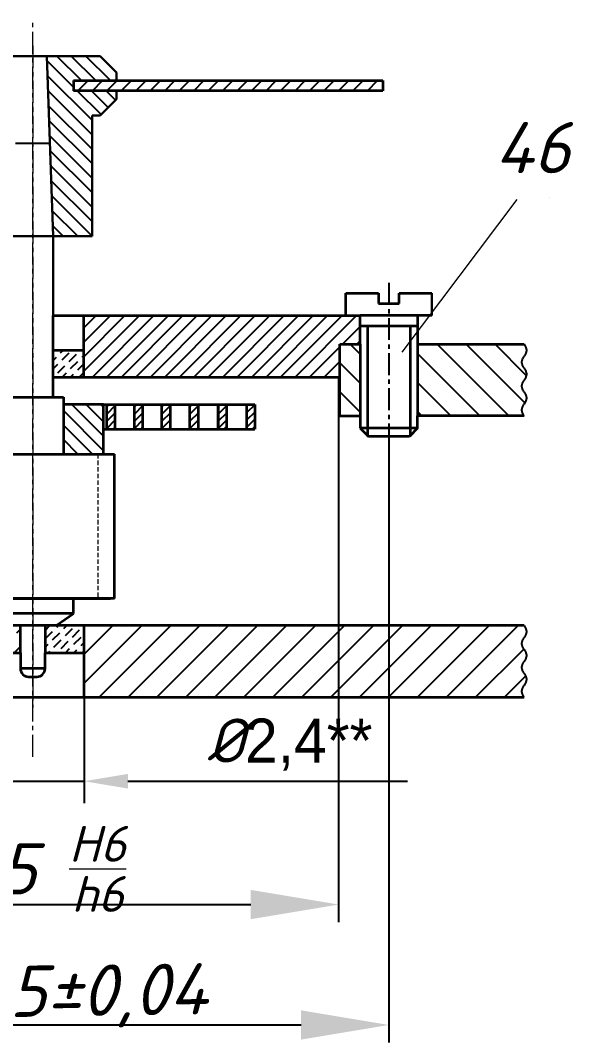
# Model space of a CAD drawing. Extents: x 1996 to 2593, y 74 to 494.
# Drawn here: x 2065.7 to 2097.2, y 195.7 to 253.9 of the extents above; entities that cross this region are included whole.
import ezdxf

# ---------------------------------------------------------------- set-up
doc = ezdxf.new("R2010")
doc.units = 0
doc.header["$MEASUREMENT"] = 0
for name, pattern in [('CENTER', [2, 1.25, -0.25, 0.25, -0.25]), ('HIDDEN', [0.375, 0.25, -0.125]), ('THIN', [0]), ('WAVES', [0])]:
    doc.linetypes.add(name, pattern=pattern)
doc.layers.get('0').update_dxf_attribs({"linetype": 'CONTINUOUS'})
doc.layers.get('DEFPOINTS').update_dxf_attribs({"linetype": 'CONTINUOUS'})
doc.layers.add('ОСНОВНОЙ', color=7, linetype='CONTINUOUS')
doc.dimstyles.get("Standard").update_dxf_attribs({"dimtxt": 3, "dimasz": 3, "dimexe": 2.5, "dimexo": 2.5, "dimgap": 1.5, "dimtad": 0, "dimtih": 1, "dimtoh": 1, "dimdec": 4, "dimzin": 0, "dimdsep": 46, "dimtxsty": 'Standard', "dimcen": -3, "dimdle": 1.25, "dimadec": 0, "dimazin": 0, "dimtfac": 0.75, "dimtdec": 4, "dimtofl": 0, "dimtmove": 0, "dimatfit": 3, "dimfxl": 1, "dimtvp": 1.5, "dimtolj": 1, "dimtzin": 0, "dimarcsym": 0})

# ---------------------------------------------------------------- blocks, each defined once
blk = doc.blocks.new('*D2')
at = {"color": 0, "lineweight": -2, "transparency": 16777216}
for p, q in [((2048.918, 233.564), (2048.918, 202.55)), ((2083.801, 233.564), (2083.801, 202.55)), ((2053.918, 203.55), (2078.801, 203.55))]:
    blk.add_line(p, q, dxfattribs=at)
at = {"color": 0, "transparency": 16777216}
for points in [[(2053.918, 204.383), (2053.918, 202.716), (2048.918, 203.55)], [(2078.801, 204.383), (2078.801, 202.716), (2083.801, 203.55)]]:
    blk.add_solid(points, dxfattribs=at)
at = {"layer": 'DEFPOINTS', "color": 0, "transparency": 16777216}
for p in [(2048.918, 233.564), (2083.801, 233.564), (2083.801, 203.55)]:
    blk.add_point(p, dxfattribs=at)
at = {"color": 0, "lineweight": 15, "transparency": 16777216, "insert": (2066.36, 206.14), "char_height": 5, "attachment_point": 5}
blk.add_mtext('\\A1;  ', dxfattribs=at)
blk = doc.blocks.new('*D3')
at = {"color": 0, "lineweight": -2, "transparency": 16777216}
for p, q in [((2046.122, 230.651), (2046.122, 195.697)), ((2086.666, 230.651), (2086.666, 195.697)), ((2051.122, 196.697), (2081.666, 196.697))]:
    blk.add_line(p, q, dxfattribs=at)
at = {"color": 0, "transparency": 16777216}
for points in [[(2051.122, 197.531), (2051.122, 195.864), (2046.122, 196.697)], [(2081.666, 197.531), (2081.666, 195.864), (2086.666, 196.697)]]:
    blk.add_solid(points, dxfattribs=at)
at = {"layer": 'DEFPOINTS', "color": 0, "transparency": 16777216}
for p in [(2046.122, 230.651), (2086.666, 230.651), (2086.666, 196.697)]:
    blk.add_point(p, dxfattribs=at)
blk = doc.blocks.new('*D10')
at = {"color": 0, "lineweight": -2, "transparency": 16777216}
for p, q in [((2063.481, 218.799), (2063.481, 209.316)), ((2069.315, 218.799), (2069.315, 209.316)), ((2060.981, 210.566), (2058.481, 210.566)), ((2063.481, 210.566), (2069.315, 210.566)), ((2071.815, 210.566), (2087.731, 210.566))]:
    blk.add_line(p, q, dxfattribs=at)
at = {"color": 0, "transparency": 16777216}
for points in [[(2060.981, 210.983), (2060.981, 210.15), (2063.481, 210.566)], [(2071.815, 210.983), (2071.815, 210.15), (2069.315, 210.566)]]:
    blk.add_solid(points, dxfattribs=at)
at = {"layer": 'DEFPOINTS', "color": 0, "transparency": 16777216}
for p in [(2063.481, 219.424), (2069.315, 219.424), (2069.315, 210.566)]:
    blk.add_point(p, dxfattribs=at)
at = {"color": 0, "transparency": 16777216, "insert": (2081.023, 212.65), "char_height": 2.5, "attachment_point": 5}
blk.add_mtext('\\A1;{\\fISOCPEUR|b0|i1|c204|p34;\\C0;%%C}2,4**', dxfattribs=at)

msp = doc.modelspace()

# ---------------------------------------------------------------- linework, layer by layer
at = {"lineweight": 15}
msp.add_line((2087.41191, 234.98373), (2093.96111, 243.65812), dxfattribs=at)
at = {"layer": 'ОСНОВНОЙ', "color": 0, "linetype": 'CENTER', "lineweight": 15}
msp.add_line((2066.39391, 211.96403), (2066.39391, 253.85548), dxfattribs=at)
at = {"layer": 'ОСНОВНОЙ', "color": 7, "linetype": 'CENTER', "lineweight": 15}
msp.add_line((2066.39391, 252.41409), (2066.39391, 214.75956), dxfattribs=at)
at = {"layer": 'ОСНОВНОЙ', "color": 7, "linetype": 'Continuous', "lineweight": 30}
for p, q in [((2062.54923, 251.83157), (2070.23858, 251.83157)), ((2067.55896, 241.57909), (2067.20094, 251.83157)), ((2070.23858, 251.83157), (2071.17063, 250.89952)), ((2071.17063, 250.89952), (2071.17063, 250.4335)), ((2071.17063, 249.85098), (2071.17063, 249.38495)), ((2071.17063, 249.38495), (2070.23858, 248.45291)), ((2070.23858, 248.45291), (2069.77256, 248.45291)), ((2069.77256, 241.57909), (2069.77256, 248.45291)), ((2063.01525, 241.57909), (2069.77256, 241.57909)), ((2067.55896, 237.05869), (2067.55896, 241.57909)), ((2089.11246, 238.34024), (2089.11246, 237.05869))]:
    msp.add_line(p, q, dxfattribs=at)
at = {"layer": 'ОСНОВНОЙ', "color": 7, "linetype": 'Continuous'}
for p, q in [((2069.16521, 250.4335), (2067.76714, 251.83157)), ((2069.98902, 250.4335), (2068.59096, 251.83157)), ((2070.81284, 250.4335), (2069.41478, 251.83157)), ((2068.72401, 250.05088), (2067.21026, 251.56463)), ((2069.77256, 248.17851), (2067.24007, 250.71101)), ((2068.9653, 249.85098), (2069.54782, 250.4335)), ((2069.78911, 249.85098), (2070.37164, 250.4335)), ((2070.61293, 249.85098), (2071.19546, 250.4335)), ((2071.43675, 249.85098), (2072.01928, 250.4335)), ((2072.26057, 249.85098), (2072.84309, 250.4335)), ((2073.08438, 249.85098), (2073.66691, 250.4335)), ((2073.9082, 249.85098), (2074.49073, 250.4335)), ((2074.73202, 249.85098), (2075.31455, 250.4335)), ((2075.55584, 249.85098), (2076.13836, 250.4335)), ((2076.37965, 249.85098), (2076.96218, 250.4335)), ((2077.20347, 249.85098), (2077.786, 250.4335)), ((2078.02729, 249.85098), (2078.60982, 250.4335)), ((2078.85111, 249.85098), (2079.43363, 250.4335)), ((2079.67492, 249.85098), (2080.25745, 250.4335)), ((2080.49874, 249.85098), (2081.08127, 250.4335)), ((2081.32256, 249.85098), (2081.90509, 250.4335)), ((2082.14638, 249.85098), (2082.7289, 250.4335)), ((2082.97019, 249.85098), (2083.55272, 250.4335)), ((2083.79401, 249.85098), (2084.37654, 250.4335)), ((2084.61783, 249.85098), (2085.20036, 250.4335)), ((2085.44165, 249.85098), (2086.02417, 250.4335)), ((2069.77256, 247.35469), (2067.26988, 249.85738)), ((2070.28028, 248.49461), (2068.92391, 249.85098)), ((2070.69219, 248.90652), (2069.74773, 249.85098)), ((2071.1041, 249.31843), (2070.57155, 249.85098)), ((2086.26546, 249.85098), (2086.31633, 249.90184)), ((2069.77256, 246.53088), (2067.29969, 249.00375)), ((2069.77256, 245.70706), (2067.3295, 248.15013)), ((2069.77256, 244.88324), (2067.3593, 247.2965)), ((2065.41356, 246.86844), (2067.37425, 246.86844)), ((2069.77256, 244.05942), (2067.38911, 246.44287)), ((2069.77256, 243.23561), (2067.41892, 245.58925)), ((2069.77256, 242.41179), (2067.44873, 244.73562)), ((2069.77256, 241.58797), (2067.47854, 243.88199)), ((2068.95762, 241.57909), (2067.50835, 243.02837)), ((2068.1338, 241.57909), (2067.53816, 242.17474)), ((2069.30654, 236.36912), (2069.99611, 237.05869)), ((2069.30654, 235.5453), (2070.81993, 237.05869)), ((2069.30654, 234.72148), (2071.64374, 237.05869)), ((2069.30654, 233.89767), (2072.46756, 237.05869)), ((2069.79622, 233.56352), (2073.29138, 237.05869)), ((2070.62004, 233.56352), (2074.1152, 237.05869)), ((2071.44385, 233.56352), (2074.93901, 237.05869)), ((2072.26767, 233.56352), (2075.76283, 237.05869)), ((2073.09149, 233.56352), (2076.58665, 237.05869)), ((2073.9153, 233.56352), (2077.41047, 237.05869)), ((2074.73912, 233.56352), (2078.23428, 237.05869)), ((2075.56294, 233.56352), (2079.0581, 237.05869)), ((2076.38676, 233.56352), (2079.88192, 237.05869)), ((2077.21057, 233.56352), (2080.70574, 237.05869)), ((2078.03439, 233.56352), (2081.52955, 237.05869)), ((2078.85821, 233.56352), (2082.35337, 237.05869)), ((2079.68203, 233.56352), (2083.17719, 237.05869)), ((2080.50584, 233.56352), (2084.00101, 237.05869)), ((2081.32966, 233.56352), (2084.82482, 237.05869)), ((2084.01757, 235.42761), (2085.03477, 236.44481)), ((2084.84138, 235.42761), (2085.03477, 235.621)), ((2067.57954, 235.02107), (2067.65986, 235.1014)), ((2067.98452, 234.94075), (2068.14517, 235.1014)), ((2082.15348, 233.56352), (2083.86971, 235.27976)), ((2085.03477, 234.86224), (2084.4694, 235.42761)), ((2093.48999, 231.34992), (2089.4123, 235.42761)), ((2094.39449, 232.09306), (2091.05994, 235.42761)), ((2094.48255, 233.65263), (2092.70757, 235.42761)), ((2067.55896, 234.51519), (2067.7415, 234.69772)), ((2068.06559, 234.53502), (2068.47132, 234.94075)), ((2068.47058, 234.4547), (2068.87631, 234.86043)), ((2068.55164, 234.04897), (2068.95737, 234.4547)), ((2069.2004, 234.69772), (2069.30654, 234.80387)), ((2082.9773, 233.56352), (2083.86971, 234.45594)), ((2085.03477, 233.2146), (2083.86971, 234.37966)), ((2091.84236, 231.34992), (2088.29692, 234.89536)), ((2067.55896, 234.02839), (2067.82256, 234.29199)), ((2067.82182, 233.80594), (2068.22755, 234.21167)), ((2068.0662, 233.56352), (2068.30862, 233.80594)), ((2068.95663, 233.96865), (2069.30654, 234.31856)), ((2069.0383, 233.56352), (2069.30654, 233.83176)), ((2068.55151, 233.56352), (2068.7136, 233.72562)), ((2083.80111, 233.56352), (2083.86971, 233.63212)), ((2090.19472, 231.34992), (2088.29692, 233.24772)), ((2085.03477, 231.56697), (2083.86971, 232.73202)), ((2088.54709, 231.34992), (2088.29692, 231.60009)), ((2067.09294, 219.15038), (2067.36233, 219.41977)), ((2067.76675, 219.33739), (2067.84913, 219.41977)), ((2068.17173, 219.25707), (2068.33444, 219.41977)), ((2068.2528, 218.85134), (2068.65853, 219.25707)), ((2069.30654, 217.77214), (2070.95417, 219.41977)), ((2069.30654, 216.12451), (2072.6018, 219.41977)), ((2070.17175, 215.34208), (2074.24944, 219.41977)), ((2071.81938, 215.34208), (2075.89707, 219.41977)), ((2073.46702, 215.34208), (2077.54471, 219.41977)), ((2075.11465, 215.34208), (2079.19234, 219.41977)), ((2076.76229, 215.34208), (2080.83998, 219.41977)), ((2078.40992, 215.34208), (2082.48761, 219.41977)), ((2080.05756, 215.34208), (2084.13525, 219.41977)), ((2081.70519, 215.34208), (2085.78288, 219.41977)), ((2083.35283, 215.34208), (2087.43052, 219.41977)), ((2085.00046, 215.34208), (2089.07815, 219.41977)), ((2086.6481, 215.34208), (2090.72579, 219.41977)), ((2088.29573, 215.34208), (2092.37342, 219.41977)), ((2089.94337, 215.34208), (2094.02106, 219.41977)), ((2065.49713, 219.01198), (2065.69487, 219.20972)), ((2067.11799, 218.68863), (2067.52372, 219.09436)), ((2067.52298, 218.60831), (2067.92871, 219.01404)), ((2068.65779, 218.77101), (2069.06352, 219.17674)), ((2068.73885, 218.36528), (2069.14458, 218.77101)), ((2065.33915, 217.8819), (2065.69487, 218.23762)), ((2067.09294, 218.17827), (2067.27995, 218.36528)), ((2067.60404, 218.20258), (2068.00977, 218.60831)), ((2068.00903, 218.12226), (2068.41476, 218.52799)), ((2068.25547, 217.8819), (2068.49583, 218.12226)), ((2069.14384, 218.28496), (2069.30654, 218.44767)), ((2067.28336, 217.8819), (2067.36102, 217.95955)), ((2068.74078, 217.8819), (2068.90081, 218.04194)), ((2069.22757, 217.8819), (2069.30654, 217.96087)), ((2091.591, 215.34208), (2094.3376, 218.08867)), ((2093.23864, 215.34208), (2094.44377, 216.54721))]:
    msp.add_line(p, q, dxfattribs=at)
at = {"layer": 'ОСНОВНОЙ', "color": 7, "linetype": 'Continuous', "lineweight": 35}
for p, q in [((2068.72401, 250.4335), (2086.31633, 250.4335)), ((2068.72401, 250.4335), (2068.72401, 249.85098)), ((2086.31633, 250.4335), (2086.31633, 249.85098)), ((2086.31633, 249.85098), (2068.72401, 249.85098)), ((2084.21923, 238.34024), (2086.08332, 238.34024)), ((2084.21923, 237.05869), (2084.21923, 238.34024)), ((2086.08332, 238.34024), (2086.08332, 237.75772)), ((2087.24837, 238.34024), (2089.11246, 238.34024)), ((2087.24837, 237.75772), (2087.24837, 238.34024)), ((2086.08332, 237.75772), (2087.24837, 237.75772)), ((2067.55896, 237.05869), (2085.03477, 237.05869)), ((2067.55896, 233.56352), (2067.55896, 237.05869)), ((2069.30654, 233.56352), (2069.30654, 237.05869)), ((2089.11246, 237.05869), (2085.03477, 237.05869)), ((2085.03477, 235.42761), (2085.03477, 237.05869)), ((2088.29692, 237.05869), (2088.29692, 235.42761)), ((2088.29692, 236.45286), (2085.03477, 236.45286)), ((2067.55896, 235.1014), (2069.30654, 235.1014)), ((2083.86971, 235.42761), (2085.03477, 235.42761)), ((2083.86971, 231.34992), (2083.86971, 235.42761)), ((2085.03477, 235.42761), (2085.03477, 231.34992)), ((2088.29692, 235.42761), (2094.3552, 235.42761)), ((2088.29692, 235.42761), (2088.29692, 231.34992)), ((2067.55896, 232.42177), (2067.55896, 233.56352)), ((2067.55896, 233.56352), (2083.86971, 233.56352)), ((2083.86971, 231.34992), (2085.03477, 231.34992)), ((2085.03477, 231.34992), (2085.03477, 230.65089)), ((2088.29692, 230.65089), (2088.29692, 231.34992)), ((2094.3552, 231.34992), (2088.29692, 231.34992)), ((2085.03477, 230.65089), (2085.50079, 230.18487)), ((2088.29692, 230.65089), (2087.8309, 230.18487)), ((2087.8309, 230.18487), (2085.50079, 230.18487)), ((2061.9667, 220.95764), (2070.82111, 220.95764)), ((2068.72401, 220.1188), (2068.72401, 220.95764)), ((2068.72401, 220.1188), (2064.0638, 220.1188)), ((2067.72569, 219.41977), (2068.72401, 220.1188)), ((2094.3552, 219.41977), (2038.43262, 219.41977)), ((2065.69487, 217.8819), (2065.69487, 219.41977)), ((2067.09294, 219.41977), (2067.09294, 217.8819)), ((2069.30654, 219.41977), (2069.30654, 215.34208)), ((2063.48127, 217.8819), (2065.69487, 217.8819)), ((2065.69487, 217.8819), (2065.69487, 216.97316)), ((2067.09294, 216.97316), (2067.09294, 217.8819)), ((2067.09294, 217.8819), (2069.30654, 217.8819)), ((2066.1609, 216.50714), (2066.62692, 216.50714)), ((2038.43262, 215.34208), (2094.3552, 215.34208))]:
    msp.add_line(p, q, dxfattribs=at)
at = {"layer": 'ОСНОВНОЙ', "color": 7, "lineweight": 15}
msp.add_line((2095.82899, 243.7694), (2095.82899, 243.7694), dxfattribs=at)
at = {"layer": 'ОСНОВНОЙ', "color": 7, "linetype": 'CENTER'}
msp.add_line((2086.66584, 238.92277), (2086.66584, 229.60234), dxfattribs=at)
at = {"layer": 'ОСНОВНОЙ', "color": 7, "linetype": 'THIN', "lineweight": 35}
for p, q in [((2085.45419, 236.45286), (2085.45419, 230.18487)), ((2087.8775, 236.45286), (2087.8775, 230.18487)), ((2088.29692, 230.65089), (2085.03477, 230.65089)), ((2067.09294, 216.97316), (2065.69487, 216.97316))]:
    msp.add_line(p, q, dxfattribs=at)
at = {"layer": 'ОСНОВНОЙ', "color": 7, "linetype": 'WAVES'}
for p, q in [((2094.3552, 235.42761), (2094.37646, 235.39363)), ((2094.37646, 235.39363), (2094.3972, 235.35965)), ((2094.3972, 235.35965), (2094.41691, 235.32567)), ((2094.41691, 235.32567), (2094.43509, 235.29169)), ((2094.43509, 235.29169), (2094.45131, 235.25771)), ((2094.45131, 235.25771), (2094.46516, 235.22373)), ((2094.46516, 235.22373), (2094.47631, 235.18974)), ((2094.47631, 234.98586), (2094.46516, 234.95188)), ((2094.47631, 235.18974), (2094.48447, 235.15576)), ((2094.48447, 235.01984), (2094.47631, 234.98586)), ((2094.48447, 235.15576), (2094.48945, 235.12178)), ((2094.48945, 235.05382), (2094.48447, 235.01984)), ((2094.48945, 235.12178), (2094.49112, 235.0878)), ((2094.49112, 235.0878), (2094.48945, 235.05382)), ((2094.22095, 234.44217), (2094.21928, 234.40819)), ((2094.21928, 234.40819), (2094.22095, 234.37421)), ((2094.22593, 234.47615), (2094.22095, 234.44217)), ((2094.23409, 234.51013), (2094.22593, 234.47615)), ((2094.24524, 234.54411), (2094.23409, 234.51013)), ((2094.25909, 234.57809), (2094.24524, 234.54411)), ((2094.27531, 234.61207), (2094.25909, 234.57809)), ((2094.29349, 234.64605), (2094.27531, 234.61207)), ((2094.3132, 234.68003), (2094.29349, 234.64605)), ((2094.33394, 234.71401), (2094.3132, 234.68003)), ((2094.3552, 234.748), (2094.33394, 234.71401)), ((2094.37646, 234.78198), (2094.3552, 234.748)), ((2094.3972, 234.81596), (2094.37646, 234.78198)), ((2094.41691, 234.84994), (2094.3972, 234.81596)), ((2094.43509, 234.88392), (2094.41691, 234.84994)), ((2094.45131, 234.9179), (2094.43509, 234.88392)), ((2094.46516, 234.95188), (2094.45131, 234.9179)), ((2094.22095, 234.37421), (2094.22593, 234.34023)), ((2094.22593, 234.34023), (2094.23409, 234.30625)), ((2094.23409, 234.30625), (2094.24524, 234.27227)), ((2094.24524, 234.27227), (2094.25909, 234.23828)), ((2094.25909, 234.23828), (2094.27531, 234.2043)), ((2094.27531, 234.2043), (2094.29349, 234.17032)), ((2094.29349, 234.17032), (2094.3132, 234.13634)), ((2094.3132, 234.13634), (2094.33394, 234.10236)), ((2094.33394, 234.10236), (2094.3552, 234.06838)), ((2094.3552, 234.06838), (2094.37646, 234.0344)), ((2094.37646, 234.0344), (2094.3972, 234.00042)), ((2094.3972, 234.00042), (2094.41691, 233.96644)), ((2094.41691, 233.96644), (2094.43509, 233.93246)), ((2094.43509, 233.93246), (2094.45131, 233.89848)), ((2094.45131, 233.89848), (2094.46516, 233.8645)), ((2094.46516, 233.8645), (2094.47631, 233.83052)), ((2094.47631, 233.83052), (2094.48447, 233.79653)), ((2094.48447, 233.79653), (2094.48945, 233.76255)), ((2094.25909, 233.21886), (2094.24524, 233.18488)), ((2094.27531, 233.25284), (2094.25909, 233.21886)), ((2094.29349, 233.28682), (2094.27531, 233.25284)), ((2094.3132, 233.3208), (2094.29349, 233.28682)), ((2094.33394, 233.35479), (2094.3132, 233.3208)), ((2094.3552, 233.38877), (2094.33394, 233.35479)), ((2094.37646, 233.42275), (2094.3552, 233.38877)), ((2094.3972, 233.45673), (2094.37646, 233.42275)), ((2094.41691, 233.49071), (2094.3972, 233.45673)), ((2094.43509, 233.52469), (2094.41691, 233.49071)), ((2094.45131, 233.55867), (2094.43509, 233.52469)), ((2094.46516, 233.59265), (2094.45131, 233.55867)), ((2094.47631, 233.62663), (2094.46516, 233.59265)), ((2094.48447, 233.66061), (2094.47631, 233.62663)), ((2094.48945, 233.69459), (2094.48447, 233.66061)), ((2094.48945, 233.76255), (2094.49112, 233.72857)), ((2094.49112, 233.72857), (2094.48945, 233.69459)), ((2094.22095, 233.08294), (2094.21928, 233.04896)), ((2094.21928, 233.04896), (2094.22095, 233.01498)), ((2094.22593, 233.11692), (2094.22095, 233.08294)), ((2094.22095, 233.01498), (2094.22593, 232.981)), ((2094.23409, 233.1509), (2094.22593, 233.11692)), ((2094.22593, 232.981), (2094.23409, 232.94702)), ((2094.24524, 233.18488), (2094.23409, 233.1509)), ((2094.23409, 232.94702), (2094.24524, 232.91304)), ((2094.24524, 232.91304), (2094.25909, 232.87905)), ((2094.25909, 232.87905), (2094.27531, 232.84507)), ((2094.27531, 232.84507), (2094.29349, 232.81109)), ((2094.29349, 232.81109), (2094.3132, 232.77711)), ((2094.3132, 232.77711), (2094.33394, 232.74313)), ((2094.33394, 232.74313), (2094.3552, 232.70915)), ((2094.3552, 232.70915), (2094.37646, 232.67517)), ((2094.37646, 232.67517), (2094.3972, 232.64119)), ((2094.3972, 232.64119), (2094.41691, 232.60721)), ((2094.37646, 232.06352), (2094.3552, 232.02954)), ((2094.3972, 232.0975), (2094.37646, 232.06352)), ((2094.41691, 232.13148), (2094.3972, 232.0975)), ((2094.41691, 232.60721), (2094.43509, 232.57323)), ((2094.43509, 232.16546), (2094.41691, 232.13148)), ((2094.43509, 232.57323), (2094.45131, 232.53925)), ((2094.45131, 232.19944), (2094.43509, 232.16546)), ((2094.45131, 232.53925), (2094.46516, 232.50527)), ((2094.46516, 232.23342), (2094.45131, 232.19944)), ((2094.46516, 232.50527), (2094.47631, 232.47129)), ((2094.47631, 232.2674), (2094.46516, 232.23342)), ((2094.47631, 232.47129), (2094.48447, 232.43731)), ((2094.48447, 232.30138), (2094.47631, 232.2674)), ((2094.48447, 232.43731), (2094.48945, 232.40332)), ((2094.48945, 232.33536), (2094.48447, 232.30138)), ((2094.48945, 232.40332), (2094.49112, 232.36934)), ((2094.49112, 232.36934), (2094.48945, 232.33536)), ((2094.22095, 231.72371), (2094.21928, 231.68973)), ((2094.21928, 231.68973), (2094.22095, 231.65575)), ((2094.22593, 231.75769), (2094.22095, 231.72371)), ((2094.22095, 231.65575), (2094.22593, 231.62177)), ((2094.23409, 231.79167), (2094.22593, 231.75769)), ((2094.22593, 231.62177), (2094.23409, 231.58779)), ((2094.24524, 231.82565), (2094.23409, 231.79167)), ((2094.23409, 231.58779), (2094.24524, 231.55381)), ((2094.25909, 231.85963), (2094.24524, 231.82565)), ((2094.24524, 231.55381), (2094.25909, 231.51983)), ((2094.27531, 231.89361), (2094.25909, 231.85963)), ((2094.25909, 231.51983), (2094.27531, 231.48584)), ((2094.29349, 231.92759), (2094.27531, 231.89361)), ((2094.27531, 231.48584), (2094.29349, 231.45186)), ((2094.3132, 231.96157), (2094.29349, 231.92759)), ((2094.33394, 231.99556), (2094.3132, 231.96157)), ((2094.3552, 232.02954), (2094.33394, 231.99556)), ((2094.29349, 231.45186), (2094.3132, 231.41788)), ((2094.3132, 231.41788), (2094.33394, 231.3839)), ((2094.33394, 231.3839), (2094.3552, 231.34992)), ((2094.3552, 219.41977), (2094.37646, 219.38579)), ((2094.37646, 219.38579), (2094.3972, 219.35181)), ((2094.3972, 219.35181), (2094.41691, 219.31783)), ((2094.41691, 219.31783), (2094.43509, 219.28385)), ((2094.43509, 219.28385), (2094.45131, 219.24987)), ((2094.33394, 218.70617), (2094.3132, 218.67219)), ((2094.3552, 218.74016), (2094.33394, 218.70617)), ((2094.37646, 218.77414), (2094.3552, 218.74016)), ((2094.3972, 218.80812), (2094.37646, 218.77414)), ((2094.41691, 218.8421), (2094.3972, 218.80812)), ((2094.43509, 218.87608), (2094.41691, 218.8421)), ((2094.45131, 218.91006), (2094.43509, 218.87608)), ((2094.45131, 219.24987), (2094.46516, 219.21589)), ((2094.46516, 218.94404), (2094.45131, 218.91006)), ((2094.46516, 219.21589), (2094.47631, 219.18191)), ((2094.47631, 218.97802), (2094.46516, 218.94404)), ((2094.47631, 219.18191), (2094.48447, 219.14792)), ((2094.48447, 219.012), (2094.47631, 218.97802)), ((2094.48447, 219.14792), (2094.48945, 219.11394)), ((2094.48945, 219.04598), (2094.48447, 219.012)), ((2094.48945, 219.11394), (2094.49112, 219.07996)), ((2094.49112, 219.07996), (2094.48945, 219.04598)), ((2094.22095, 218.43433), (2094.21928, 218.40035)), ((2094.21928, 218.40035), (2094.22095, 218.36637)), ((2094.22593, 218.46831), (2094.22095, 218.43433)), ((2094.22095, 218.36637), (2094.22593, 218.33239)), ((2094.23409, 218.50229), (2094.22593, 218.46831)), ((2094.22593, 218.33239), (2094.23409, 218.29841)), ((2094.24524, 218.53627), (2094.23409, 218.50229)), ((2094.23409, 218.29841), (2094.24524, 218.26443)), ((2094.25909, 218.57025), (2094.24524, 218.53627)), ((2094.24524, 218.26443), (2094.25909, 218.23044)), ((2094.27531, 218.60423), (2094.25909, 218.57025)), ((2094.25909, 218.23044), (2094.27531, 218.19646)), ((2094.29349, 218.63821), (2094.27531, 218.60423)), ((2094.27531, 218.19646), (2094.29349, 218.16248)), ((2094.3132, 218.67219), (2094.29349, 218.63821)), ((2094.29349, 218.16248), (2094.3132, 218.1285)), ((2094.3132, 218.1285), (2094.33394, 218.09452)), ((2094.33394, 218.09452), (2094.3552, 218.06054)), ((2094.3552, 218.06054), (2094.37646, 218.02656)), ((2094.37646, 218.02656), (2094.3972, 217.99258)), ((2094.3972, 217.99258), (2094.41691, 217.9586)), ((2094.41691, 217.9586), (2094.43509, 217.92462)), ((2094.43509, 217.51685), (2094.41691, 217.48287)), ((2094.43509, 217.92462), (2094.45131, 217.89064)), ((2094.45131, 217.55083), (2094.43509, 217.51685)), ((2094.45131, 217.89064), (2094.46516, 217.85666)), ((2094.46516, 217.58481), (2094.45131, 217.55083)), ((2094.46516, 217.85666), (2094.47631, 217.82268)), ((2094.47631, 217.61879), (2094.46516, 217.58481)), ((2094.47631, 217.82268), (2094.48447, 217.7887)), ((2094.48447, 217.65277), (2094.47631, 217.61879)), ((2094.48447, 217.7887), (2094.48945, 217.75471)), ((2094.48945, 217.68675), (2094.48447, 217.65277)), ((2094.48945, 217.75471), (2094.49112, 217.72073)), ((2094.49112, 217.72073), (2094.48945, 217.68675)), ((2094.22095, 217.0751), (2094.21928, 217.04112)), ((2094.21928, 217.04112), (2094.22095, 217.00714)), ((2094.22593, 217.10908), (2094.22095, 217.0751)), ((2094.22095, 217.00714), (2094.22593, 216.97316)), ((2094.23409, 217.14306), (2094.22593, 217.10908)), ((2094.22593, 216.97316), (2094.23409, 216.93918)), ((2094.24524, 217.17704), (2094.23409, 217.14306)), ((2094.23409, 216.93918), (2094.24524, 216.9052)), ((2094.25909, 217.21102), (2094.24524, 217.17704)), ((2094.27531, 217.245), (2094.25909, 217.21102)), ((2094.29349, 217.27898), (2094.27531, 217.245)), ((2094.3132, 217.31296), (2094.29349, 217.27898)), ((2094.33394, 217.34695), (2094.3132, 217.31296)), ((2094.3552, 217.38093), (2094.33394, 217.34695)), ((2094.37646, 217.41491), (2094.3552, 217.38093)), ((2094.3972, 217.44889), (2094.37646, 217.41491)), ((2094.41691, 217.48287), (2094.3972, 217.44889)), ((2094.24524, 216.9052), (2094.25909, 216.87122)), ((2094.25909, 216.87122), (2094.27531, 216.83723)), ((2094.27531, 216.83723), (2094.29349, 216.80325)), ((2094.29349, 216.80325), (2094.3132, 216.76927)), ((2094.3132, 216.76927), (2094.33394, 216.73529)), ((2094.33394, 216.73529), (2094.3552, 216.70131)), ((2094.3552, 216.70131), (2094.37646, 216.66733)), ((2094.37646, 216.66733), (2094.3972, 216.63335)), ((2094.3972, 216.63335), (2094.41691, 216.59937)), ((2094.41691, 216.59937), (2094.43509, 216.56539)), ((2094.43509, 216.56539), (2094.45131, 216.53141)), ((2094.45131, 216.53141), (2094.46516, 216.49743)), ((2094.46516, 216.49743), (2094.47631, 216.46345)), ((2094.47631, 216.46345), (2094.48447, 216.42947)), ((2094.48447, 216.42947), (2094.48945, 216.39548)), ((2094.48945, 216.39548), (2094.49112, 216.3615)), ((2094.49112, 216.3615), (2094.48945, 216.32752)), ((2094.23409, 215.78383), (2094.22593, 215.74985)), ((2094.24524, 215.81781), (2094.23409, 215.78383)), ((2094.25909, 215.85179), (2094.24524, 215.81781)), ((2094.27531, 215.88577), (2094.25909, 215.85179)), ((2094.29349, 215.91975), (2094.27531, 215.88577)), ((2094.3132, 215.95374), (2094.29349, 215.91975)), ((2094.33394, 215.98772), (2094.3132, 215.95374)), ((2094.3552, 216.0217), (2094.33394, 215.98772)), ((2094.37646, 216.05568), (2094.3552, 216.0217)), ((2094.3972, 216.08966), (2094.37646, 216.05568)), ((2094.41691, 216.12364), (2094.3972, 216.08966)), ((2094.43509, 216.15762), (2094.41691, 216.12364)), ((2094.45131, 216.1916), (2094.43509, 216.15762)), ((2094.46516, 216.22558), (2094.45131, 216.1916)), ((2094.47631, 216.25956), (2094.46516, 216.22558)), ((2094.48447, 216.29354), (2094.47631, 216.25956)), ((2094.48945, 216.32752), (2094.48447, 216.29354)), ((2094.22095, 215.71587), (2094.21928, 215.68189)), ((2094.21928, 215.68189), (2094.22095, 215.64791)), ((2094.22593, 215.74985), (2094.22095, 215.71587)), ((2094.22095, 215.64791), (2094.22593, 215.61393)), ((2094.22593, 215.61393), (2094.23409, 215.57995)), ((2094.23409, 215.57995), (2094.24524, 215.54597)), ((2094.24524, 215.54597), (2094.25909, 215.51199)), ((2094.25909, 215.51199), (2094.27531, 215.478)), ((2094.27531, 215.478), (2094.29349, 215.44402)), ((2094.29349, 215.44402), (2094.3132, 215.41004)), ((2094.3132, 215.41004), (2094.33394, 215.37606)), ((2094.33394, 215.37606), (2094.3552, 215.34208))]:
    msp.add_line(p, q, dxfattribs=at)
at = {"layer": 'ОСНОВНОЙ', "color": 0, "linetype": 'Continuous'}
for p, q in [((2067.55896, 232.88779), (2067.55896, 232.42177)), ((2067.55896, 232.88779), (2067.55896, 232.42177)), ((2067.55896, 232.88779), (2067.55896, 232.42177)), ((2070.42499, 229.37086), (2068.14149, 231.65437)), ((2070.42499, 229.37086), (2068.14149, 231.65437)), ((2070.42499, 229.37086), (2068.14149, 231.65437)), ((2070.42499, 230.19468), (2068.61732, 232.00235)), ((2070.42499, 230.19468), (2068.61732, 232.00235)), ((2070.42499, 230.19468), (2068.61732, 232.00235)), ((2070.42499, 232.00235), (2068.72401, 232.00235)), ((2070.42499, 232.00235), (2068.72401, 232.00235)), ((2070.42499, 231.0185), (2069.44114, 232.00235)), ((2070.42499, 231.0185), (2069.44114, 232.00235)), ((2070.42499, 231.0185), (2069.44114, 232.00235)), ((2070.42499, 231.84231), (2070.26495, 232.00235)), ((2070.42499, 231.84231), (2070.26495, 232.00235)), ((2070.42499, 231.84231), (2070.26495, 232.00235)), ((2070.42499, 229.18292), (2070.42499, 232.00235)), ((2070.42499, 229.18292), (2070.42499, 232.00235)), ((2070.73336, 232.00235), (2070.60456, 231.87355)), ((2071.07058, 231.92766), (2070.60456, 231.46164)), ((2071.07058, 231.51575), (2070.60456, 231.04973)), ((2072.31012, 232.00235), (2072.18132, 231.87355)), ((2072.64734, 231.92766), (2072.18132, 231.46164)), ((2072.64734, 231.51575), (2072.18132, 231.04973)), ((2073.87696, 232.00235), (2073.74816, 231.87355)), ((2074.21418, 231.92766), (2073.74816, 231.46164)), ((2074.21418, 231.51575), (2073.74816, 231.04973)), ((2075.46718, 232.00235), (2075.33838, 231.87355)), ((2075.8044, 231.92766), (2075.33838, 231.46164)), ((2075.8044, 231.51575), (2075.33838, 231.04973)), ((2077.0781, 232.00235), (2076.94929, 231.87355)), ((2077.41532, 231.92766), (2076.94929, 231.46164)), ((2077.41532, 231.51575), (2076.94929, 231.04973)), ((2078.63047, 232.00235), (2078.56021, 231.9321)), ((2079.02623, 231.98621), (2078.56021, 231.52019)), ((2079.02623, 231.5743), (2078.56021, 231.10828)), ((2071.07058, 231.10384), (2070.60456, 230.63782)), ((2072.64734, 231.10384), (2072.18132, 230.63782)), ((2074.21418, 231.10384), (2073.74816, 230.63782)), ((2075.8044, 231.10384), (2075.33838, 230.63782)), ((2077.41532, 231.10384), (2076.94929, 230.63782)), ((2079.02623, 231.16239), (2078.56021, 230.69637)), ((2069.78911, 229.18292), (2068.14149, 230.83055)), ((2069.78911, 229.18292), (2068.14149, 230.83055)), ((2069.78911, 229.18292), (2068.14149, 230.83055)), ((2071.07058, 230.69194), (2070.98293, 230.60429)), ((2072.64734, 230.69194), (2072.55969, 230.60429)), ((2072.7551, 230.62126), (2072.73813, 230.60429)), ((2074.21418, 230.69194), (2074.12653, 230.60429)), ((2075.8044, 230.69194), (2075.71675, 230.60429)), ((2077.41532, 230.75048), (2077.26912, 230.60429)), ((2079.02623, 230.75048), (2078.88004, 230.60429)), ((2068.9653, 229.18292), (2068.14149, 230.00673)), ((2068.9653, 229.18292), (2068.14149, 230.00673)), ((2068.9653, 229.18292), (2068.14149, 230.00673))]:
    msp.add_line(p, q, dxfattribs=at)
at = {"layer": 'ОСНОВНОЙ', "color": 0, "linetype": 'Continuous', "lineweight": 35}
for p, q in [((2064.64633, 232.42177), (2068.14149, 232.42177)), ((2068.14149, 232.42177), (2068.14149, 229.18292)), ((2068.72401, 232.00235), (2068.14149, 232.00235)), ((2068.72401, 232.00235), (2068.14149, 232.00235)), ((2068.72401, 232.00235), (2068.14149, 232.00235)), ((2068.14149, 232.00235), (2068.14149, 229.18292)), ((2070.42499, 232.00235), (2068.72401, 232.00235)), ((2070.42499, 232.00235), (2079.02623, 232.00235)), ((2070.42499, 229.18292), (2070.42499, 232.00235)), ((2070.42499, 230.60429), (2079.02623, 230.60429)), ((2064.64633, 229.18292), (2071.03956, 229.18292)), ((2071.03956, 220.95764), (2071.03956, 229.18292)), ((2071.03956, 220.95764), (2061.74826, 220.95764)), ((2068.72401, 220.25861), (2068.72401, 220.95764))]:
    msp.add_line(p, q, dxfattribs=at)
at = {"layer": 'ОСНОВНОЙ', "color": 0, "linetype": 'THIN', "lineweight": 35}
for p, q in [((2070.60456, 230.60429), (2070.60456, 232.00235)), ((2071.07058, 232.00235), (2071.07058, 230.60429)), ((2072.18132, 230.60429), (2072.18132, 232.00235)), ((2072.64734, 232.00235), (2072.64734, 230.60429)), ((2073.74816, 230.60429), (2073.74816, 232.00235)), ((2074.21418, 232.00235), (2074.21418, 230.60429)), ((2075.33838, 230.60429), (2075.33838, 232.00235)), ((2075.8044, 232.00235), (2075.8044, 230.60429)), ((2076.94929, 232.00235), (2076.94929, 230.60429)), ((2076.94929, 230.60429), (2076.94929, 232.00235)), ((2077.41532, 232.00235), (2077.41532, 230.60429)), ((2077.41532, 232.00235), (2077.41532, 230.60429)), ((2078.56021, 232.00235), (2078.56021, 230.60429)), ((2079.02623, 232.00235), (2079.02623, 230.60429))]:
    msp.add_line(p, q, dxfattribs=at)
at = {"layer": 'ОСНОВНОЙ', "color": 0, "linetype": 'HIDDEN', "lineweight": 15}
msp.add_line((2070.10752, 229.18292), (2070.10752, 220.95764), dxfattribs=at)
at = {"layer": 'ОСНОВНОЙ', "color": 7, "linetype": 'Continuous', "lineweight": 35}
for centre, start, end in [((2066.1609, 216.97316), 180, 270), ((2066.62692, 216.97316), 270, 0)]:
    msp.add_arc(centre, 0.46602, start, end, dxfattribs=at)

# ---------------------------------------------------------------- texts
at = {"color": 0, "lineweight": 15, "attachment_point": 5}
for s, insert, char_height, width in [('\\A1;{\\fISOCPEUR|b0|i1|c0|p34;46}', (2094.83724, 246.61937), 2.9126346, 30.0431919), ('\\A1;{\\fISOCPEUR|b0|i1|c204|p34;%%C1\\fISOCPEUR|b0|i1|c0|p34;5\\fISOCPEUR|b0|i1|c204|p34; \\H0.7x;\\SH6/h6;}', (2066.10729, 205.58001), 2.91263458, 21.6322543)]:
    msp.add_mtext(s, dxfattribs=dict(at, insert=insert, char_height=char_height, width=width))
at = {"color": 0, "lineweight": 15, "insert": (2068.45036, 198.31062), "char_height": 2.9126346, "width": 26.4038028, "attachment_point": 5, "rotation": 0.7939262}
msp.add_mtext('\\A1;{\\fISOCPEUR|b0|i1|c0|p34;17,5\\fISOCPEUR|b0|i1|c204|p34;%%P0,04}', dxfattribs=at)

# ---------------------------------------------------------------- dimensions: what is measured, and where the dimension line sits
at = {"lineweight": 15}
for base, p1, p2, text, picture, middle in [((2083.80111, 203.54979), (2048.9181, 233.56352), (2083.80111, 233.56352), '  ', '*D2', (2066.35961, 206.13979)), ((2086.66584, 196.69719), (2046.12197, 230.65089), (2086.66584, 230.65089), ' ', '*D3', (2066.39391, 196.69719))]:
    dim = msp.add_linear_dim(base=base, p1=p1, p2=p2, text=text, dimstyle='Standard', override={"dimtxt": 5, "dimasz": 5, "dimexe": 1, "dimexo": 0, "dimgap": 0.09, "dimtad": 1, "dimtih": 0, "dimdec": 2, "dimrnd": 0.01, "dimtdec": 2, "dimtmove": 2}, dxfattribs=at)
    dim.commit()
    dim.dimension.update_dxf_attribs({"geometry": picture, "text_midpoint": middle})
dim = msp.add_linear_dim(base=(2069.31457, 210.5663), p1=(2063.48099, 219.42415), p2=(2069.31457, 219.42415), text='{\\fISOCPEUR|b0|i1|c204|p34;\\C0;%%C}2,4**', dimstyle='Standard', override={"dimtxt": 2.5, "dimasz": 2.5, "dimexe": 1.25, "dimexo": 0.625, "dimgap": 0.625, "dimtad": 1, "dimtih": 0, "dimtoh": 0, "dimzin": 8, "dimlunit": 6, "dimcen": 2.5, "dimtofl": 1, "dimtvp": 0})
dim.commit()
dim.dimension.update_dxf_attribs({"geometry": '*D10', "text_midpoint": (2081.0229, 212.64963)})

doc.saveas('drawing.dxf')
